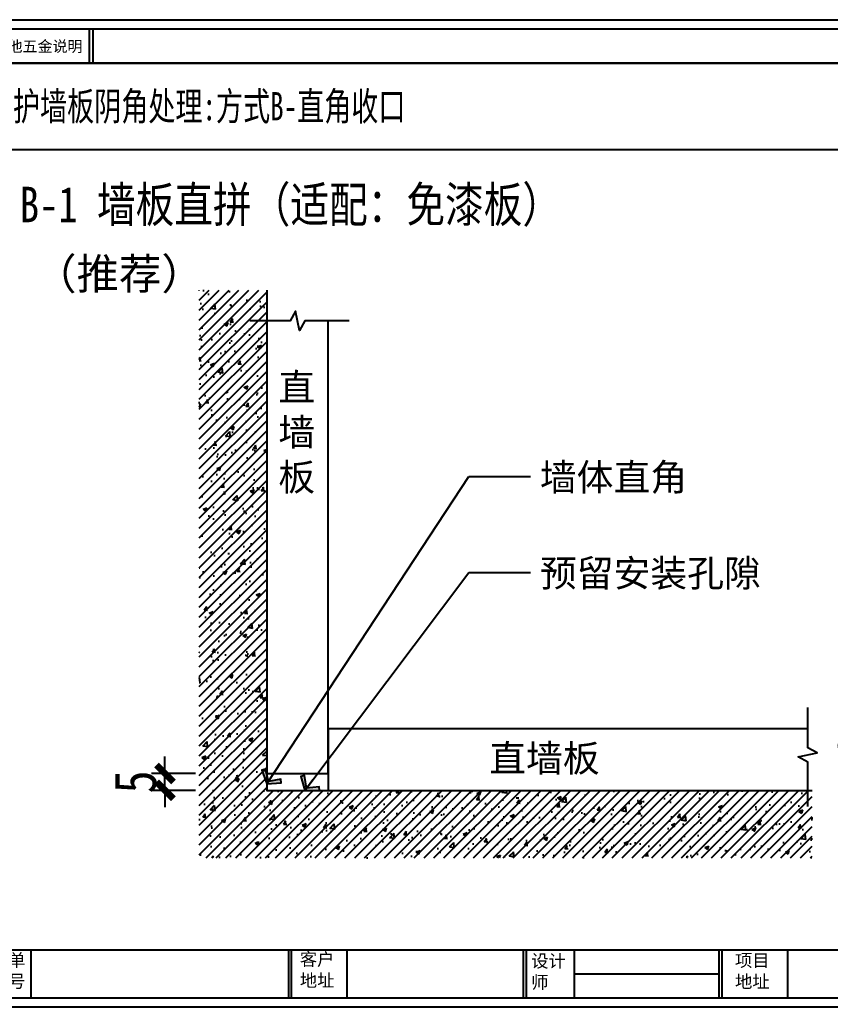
# Model space of a CAD drawing. Header units: millimetres. Extents: x 4862 to 20554, y 7569 to 11262.
# Drawn here: x 11451.3 to 11691.4, y 9815.1 to 10107.7 of the extents above; entities that cross this region are included whole.
import ezdxf

# ---------------------------------------------------------------- set-up
doc = ezdxf.new("R2010")
doc.units = ezdxf.units.MM
doc.layers.add('0 @ 1', color=7, linetype='Continuous')
doc.styles.get("Standard").update_dxf_attribs({"font": 'arial.ttf'})
doc.styles.add('宋体', font='SimSun.ttf')
doc.styles.add('家具尺寸文字', font='SimSun.ttf', dxfattribs={"width": 0.8})
doc.styles.add('黑石雅黑', font='Microsoft YaHei.ttf')
doc.dimstyles.new('副本 固装比例5', dxfattribs={"dimscale": 5, "dimtxt": 2.5, "dimasz": 1, "dimexe": 0.8, "dimexo": 1.2, "dimgap": 0.5, "dimtad": 1, "dimdec": 0, "dimdsep": 46, "dimtxsty": '家具尺寸文字', "dimblk": 'ARCHTICK', "dimcen": 0, "dimdle": 0.8, "dimclrd": 8, "dimclre": 8, "dimclrt": 2, "dimadec": 1, "dimazin": 2, "dimtfac": 1, "dimtdec": 0, "dimtix": 1, "dimtmove": 2, "dimatfit": 2, "dimfxl": 0, "dimtolj": 1, "dimtzin": 0, "dimarcsym": 0})
doc.dimstyles.new('深化(A1)1：1', dxfattribs={"dimtxt": 3, "dimasz": 1, "dimexe": 1.5, "dimexo": 1, "dimgap": 1, "dimtad": 1, "dimdec": 0, "dimrnd": 5, "dimdsep": 46, "dimtxsty": '黑石雅黑', "dimblk": 'ARCHTICK', "dimcen": 1, "dimclrd": 44, "dimclre": 44, "dimclrt": 50, "dimadec": 0, "dimazin": 2, "dimtfac": 1, "dimtdec": 0, "dimtix": 1, "dimtmove": 2, "dimatfit": 3, "dimldrblk": 'hl_arrow2', "dimfxl": 0, "dimtolj": 1, "dimarcsym": 0})

# ---------------------------------------------------------------- blocks, each defined once
blk = doc.blocks.new('_ArchTick')
at = {"color": 0, "linetype": 'ByBlock', "const_width": 0.4}
blk.add_lwpolyline([(-0.5, -0.5), (0.5, 0.5)], dxfattribs=at)
blk = doc.blocks.new('hl_arrow2')
at = {"color": 2}
blk.add_line((-0.221, 0), (-1, 0), dxfattribs=at)
blk.add_lwpolyline([(-0.221, 0), (-0.861, -0.689), (-0.654, -0.862), (0, 0), (-0.654, 0.862), (-0.861, 0.689)], close=True, dxfattribs=at)
for points in [[(-0.861, 0.689), (-0.654, 0.862), (-0.221, 0), (0, 0)], [(-0.861, -0.689), (-0.654, -0.862), (-0.221, 0), (0, 0)]]:
    blk.add_solid(points, dxfattribs=at)
blk = doc.blocks.new('*D284')
at = {"color": 8, "lineweight": -2, "transparency": 16777216}
for p, q in [((11708.51, 9902.87), (11708.51, 9875.34)), ((11717.51, 9898.87), (11704.51, 9898.87)), ((11699.51, 9879.34), (11712.51, 9879.34))]:
    blk.add_line(p, q, dxfattribs=at)
at = {"layer": 'Defpoints', "color": 0, "transparency": 16777216}
for p in [(11741, 9898.87), (11686.08, 9879.34), (11708.51, 9879.34)]:
    blk.add_point(p, dxfattribs=at)
at = {"color": 8, "lineweight": -2, "transparency": 16777216, "xscale": 5, "yscale": 5, "zscale": 5}
for p, rotation in [((11708.51, 9898.87), 90), ((11708.51, 9879.34), 270)]:
    blk.add_blockref('_ArchTick', p, dxfattribs=dict(at, rotation=rotation))
at = {"color": 2, "transparency": 16777216, "insert": (11699.76, 9889.1), "char_height": 12.5, "attachment_point": 5, "rotation": 90, "style": '家具尺寸文字'}
blk.add_mtext('\\A1;18', dxfattribs=at)
blk = doc.blocks.new('*D285')
at = {"color": 8, "lineweight": -2, "transparency": 16777216}
for p, q in [((11494.36, 9884.34), (11494.36, 9889.34)), ((11503.36, 9884.34), (11490.36, 9884.34)), ((11494.36, 9879.34), (11494.36, 9884.34)), ((11503.36, 9879.34), (11490.36, 9879.34)), ((11494.36, 9879.34), (11494.36, 9874.34))]:
    blk.add_line(p, q, dxfattribs=at)
at = {"layer": 'Defpoints', "color": 0, "transparency": 16777216}
for p in [(11494.36, 9884.34), (11533.97, 9884.34), (11533.97, 9879.34)]:
    blk.add_point(p, dxfattribs=at)
at = {"color": 8, "lineweight": -2, "transparency": 16777216, "xscale": 5, "yscale": 5, "zscale": 5}
for p, rotation in [((11494.36, 9884.34), 270), ((11494.36, 9879.34), 90)]:
    blk.add_blockref('_ArchTick', p, dxfattribs=dict(at, rotation=rotation))
at = {"color": 2, "transparency": 16777216, "insert": (11485.61, 9881.84), "char_height": 12.5, "attachment_point": 5, "rotation": 90, "style": '家具尺寸文字'}
blk.add_mtext('\\A1;5', dxfattribs=at)
blk = doc.blocks.new('*U115')
at = {"color": 0}
blk.add_lwpolyline([(0, -9.17), (0, -1.28), (-1.7, -0.34), (1.7, 0.34), (0, 1.28), (0, 8.46)], dxfattribs=at)
blk = doc.blocks.new('A$C398a0407')
for p, q in [((1163.2, 6546.9), (1163.2, 6784)), ((1189.6, 6546.9), (1189.6, 6784)), ((443.2, 6546.9), (8134, 6546.9)), ((443.2, 399), (9568, 399)), ((756.5, 399), (756.5, 64)), ((2542.3, 399), (2542.3, 64)), ((2562.3, 399), (2562.3, 64)), ((2948.7, 399), (2948.7, 64)), ((4169.9, 399), (4169.9, 64)), ((4189.9, 399), (4189.9, 64)), ((4522.7, 399), (4522.7, 64)), ((5527, 399), (5527, 64)), ((5547, 399), (5547, 64)), ((6003.2, 399), (6003.2, 64)), ((4522.7, 231.5), (5527, 231.5))]:
    blk.add_line(p, q)
for points in [[(9632, 0), (0, 0), (0, 6848), (9632, 6848)], [(9568, 64), (64, 64), (64, 6784), (9568, 6784)]]:
    blk.add_lwpolyline(points, close=True)
at = {"color": 8, "char_height": 88, "attachment_point": 1, "style": '宋体'}
for s, insert in [('订单\\P编号', (479.9, 370.6)), ('客户\\P地址', (2621.8, 377)), ('设计\\P师', (4225.5, 364.6)), ('项目\\P地址', (5638.6, 368.9))]:
    blk.add_mtext_dynamic_manual_height_columns(s, width=596.489, gutter_width=12.5, heights=[0], dxfattribs=dict(at, insert=insert))
at = {"layer": '0 @ 1', "color": 8, "insert": (490.9, 6701.9), "char_height": 76.325, "width": 737.994, "attachment_point": 1}
blk.add_mtext('{\\fSimSun|b0|i0|c134|p2;其他五金说明}', dxfattribs=at)
blk = doc.blocks.new('A$Caecb7373')
at = {"color": 1}
blk.add_lwpolyline([(0, 821.76), (1155.84, 821.76), (1155.84, 0), (0, 0)], close=True, dxfattribs=at)

msp = doc.modelspace()

# ---------------------------------------------------------------- hatches: boundary and pattern name
h = msp.add_hatch()
h.set_pattern_fill('AR-CONC', color=8, scale=0.065355)
h.set_pattern_definition([(50, (-32677.006, 49473.989), (11.9066731, -1.0416984), [1.2450121, -13.6951334]), (355, (-32677.006, 49473.989), (-2.3033327, 12.486514), [0.9960097, -10.956145]), (100.451445, (-32676.014, 49473.902), (9.6033404, 11.444815), [1.0580975, -11.639082]), (46.1842, (-32677.006, 49477.31), (17.716362, -2.747675), [1.867518, -20.5427]), (96.635558, (-32675.53, 49477.08), (15.5155394, 16.1705263), [1.587147, -17.458639]), (351.18415, (-32677.006, 49477.31), (15.5155394, 16.1705263), [1.4940124, -16.4341426]), (21, (-32675.346, 49476.479), (9.9087536, -6.6835387), [1.2450121, -13.6951334]), (326, (-32675.346, 49476.479), (4.0390695, 12.0375985), [0.9960097, -10.9561067]), (71.451445, (-32674.52, 49475.922), (13.947823, 5.3540599), [1.0580975, -11.639062]), (37.5, (-32677.0058, 49473.9892), (0.20185556, 5.5260918), [0, -10.8233054, 0, -11.12210834, 0, -10.9976071]), (7.5, (-32677.006, 49473.989), (4.36699686, 6.5472982), [0, -6.3412618, 0, -10.574303, 0, -4.1915408]), (327.5, (-32680.7076, 49473.9892), (8.86151892, -0.37440188), [0, -4.1500404, 0, -12.9481261, 0, -17.1811674]), (317.5, (-32682.368, 49473.989), (9.6809778, 1.6617475), [0, -5.3950526, 0, -8.5988838, 0, -12.2011189])])
h.paths.add_polyline_path([(11524.505, 10027.519), (11504.505, 10027.519), (11504.505, 9859.338), (11686.085, 9859.338), (11686.085, 9879.338), (11524.505, 9879.338)])
h = msp.add_hatch()
h.set_pattern_fill('ANSI31', color=8, scale=0.65355)
h.set_pattern_definition([(45, (-32677.0058, 49473.9892), (-1.467260864, 1.467260864), [])])
h.paths.add_polyline_path([(11524.505, 9879.338), (11524.505, 10027.519), (11504.505, 10027.519), (11504.505, 9859.338), (11686.085, 9859.338), (11686.085, 9879.338)])

# ---------------------------------------------------------------- linework, layer by layer
msp.add_lwpolyline([(11441.216, 10069.206), (11769.837, 10069.206), (11769.837, 10094.824), (11441.216, 10094.824)], close=True)
at = {"color": 8}
msp.add_lwpolyline([(11524.505, 10027.519), (11524.505, 9879.338), (11686.085, 9879.338)], dxfattribs=at)
for points in [[(11524.505, 10018.461), (11524.505, 9884.338), (11542.726, 9884.338), (11542.726, 10018.461)], [(11684.763, 9897.559), (11542.726, 9897.559), (11542.726, 9879.338), (11684.763, 9879.338)]]:
    msp.add_lwpolyline(points)

# ---------------------------------------------------------------- block references
at = {"xscale": 0.04272931359989835, "yscale": 0.04272931359989835, "zscale": 0.04272931359989835}
msp.add_blockref('A$C398a0407', (11422.278, 9815.078), dxfattribs=at)
at = {"color": 1}
for name, p, xscale, yscale, zscale in [('A$Caecb7373', (11422.278, 9815.078), 0.3560776133324826, 0.3560776133324826, 0.3560776133324826), ('*U115', (11684.763, 9889.866), 1.664, 1.664, 1.664)]:
    msp.add_blockref(name, p, dxfattribs=dict(at, xscale=xscale, yscale=yscale, zscale=zscale))
at = {"color": 1, "xscale": 1.664, "yscale": 1.664, "zscale": 1.664, "rotation": 90}
msp.add_blockref('*U115', (11533.616, 10018.461), dxfattribs=at)

# ---------------------------------------------------------------- texts
at = {"color": 50, "style": '家具尺寸文字', "width": 0.8}
msp.add_text('B-1 墙板直拼（适配：免漆板）', height=10.5, dxfattribs=at).set_placement((11451.341, 10047.694))
at = {"style": '黑石雅黑'}
for s, p in [('墙体直角', (11605.399, 9968.141)), ('预留安装孔隙', (11605.399, 9939.69)), ('直墙板 ', (11590.38, 9884.854))]:
    msp.add_text(s, height=8, dxfattribs=at).set_placement(p)
at = {"color": 1, "insert": (11449.319, 10086.262), "char_height": 8.4, "width": 2323.59117, "attachment_point": 1, "style": '家具尺寸文字'}
msp.add_mtext('{\\W0.7;\\C4;护墙板阴角处理:方式B-直角收口}', dxfattribs=at)
at = {"color": 4, "insert": (11455.59, 10037.007), "char_height": 9.216, "width": 286.14739, "attachment_point": 1, "style": '黑石雅黑'}
msp.add_mtext('（推荐）', dxfattribs=at)
at = {"insert": (11527.926, 10002.831), "char_height": 8, "width": 10.5634, "attachment_point": 1, "style": '黑石雅黑'}
msp.add_mtext('直墙板', dxfattribs=at)

# ---------------------------------------------------------------- dimensions: what is measured, and where the dimension line sits
dim = msp.add_linear_dim(base=(11708.511, 9879.338), p1=(11741.002, 9898.866), p2=(11686.085, 9879.338), angle=90, text='18', dimstyle='副本 固装比例5')
dim.commit()
dim.dimension.update_dxf_attribs({"geometry": '*D284', "text_midpoint": (11699.761, 9889.102)})
dim = msp.add_linear_dim(base=(11494.358, 9884.338), p1=(11533.972, 9879.338), p2=(11533.972, 9884.338), angle=90, dimstyle='副本 固装比例5')
dim.commit()
dim.dimension.update_dxf_attribs({"geometry": '*D285', "text_midpoint": (11485.608, 9881.838)})

# ---------------------------------------------------------------- leaders
at = {"ltscale": 500}
for points in [[(11524.505, 9881.257), (11584.387, 9972.382), (11602.654, 9972.382)], [(11535.786, 9879.338), (11584.387, 9943.931), (11602.654, 9943.931)]]:
    msp.add_leader(points, dimstyle='深化(A1)1：1', override={"dimasz": 4, "dimgap": 1, "dimtad": 0}, dxfattribs=at)

doc.saveas('drawing.dxf')
